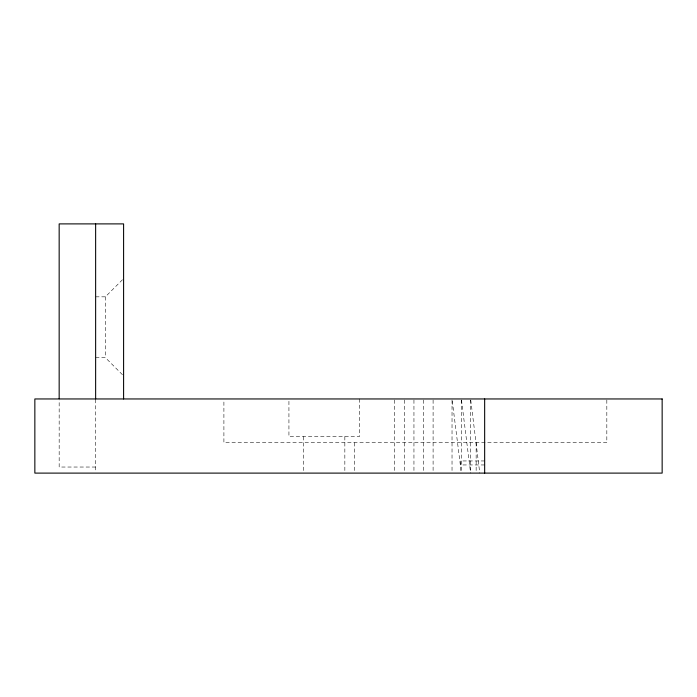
<?xml version="1.0" encoding="UTF-8"?>
<svg xmlns="http://www.w3.org/2000/svg" width="697" height="697" viewBox="0 0 697 697"><rect width="100%" height="100%" fill="white"/><g stroke="black" fill="none" stroke-linecap="round" stroke-linejoin="round"><path stroke-width="0.52" stroke-dasharray="3.48 2.61" d="M461.37 400.043L461.37 472.087M95.637 296.835L105.36 296.835L123.596 278.608M95.637 357.622L105.36 357.622L123.596 375.84M484.659 460.952L460.342 460.952L460.342 473.106M484.659 464.951L460.342 464.951L452.161 400.017M95.637 467.034L59.167 467.034L59.167 399.729M461.51 400.026L470.623 473.106M470.754 400.026L479.771 473.106M606.826 400.017L606.826 442.717L223.903 442.717L223.903 400.017M476.147 442.717L476.147 472.026M470.623 400.026L470.623 472.035M452.031 400.026L452.031 473.106M433.098 400.026L433.098 472.035M423.549 400.026L423.549 473.106M413.948 400.026L413.948 472.035M404.304 400.026L404.304 473.106M394.641 400.026L394.641 473.106M359.443 398.954L359.443 436.636L288.933 436.636L288.933 398.954M354.581 442.717L354.581 472.026M344.841 436.636L344.841 472.035M303.526 436.636L303.526 472.035M105.36 296.835L105.36 357.622M95.637 399.468L95.637 472.035"/><path stroke-width="1.05" d="M484.659 398.954L484.659 473.106M123.596 398.954L123.596 223.894L59.167 223.894L59.167 398.649M95.637 223.894L95.637 398.954M662.15 398.954L34.85 398.954L34.85 473.106L662.15 473.106L662.15 398.954"/></g></svg>
